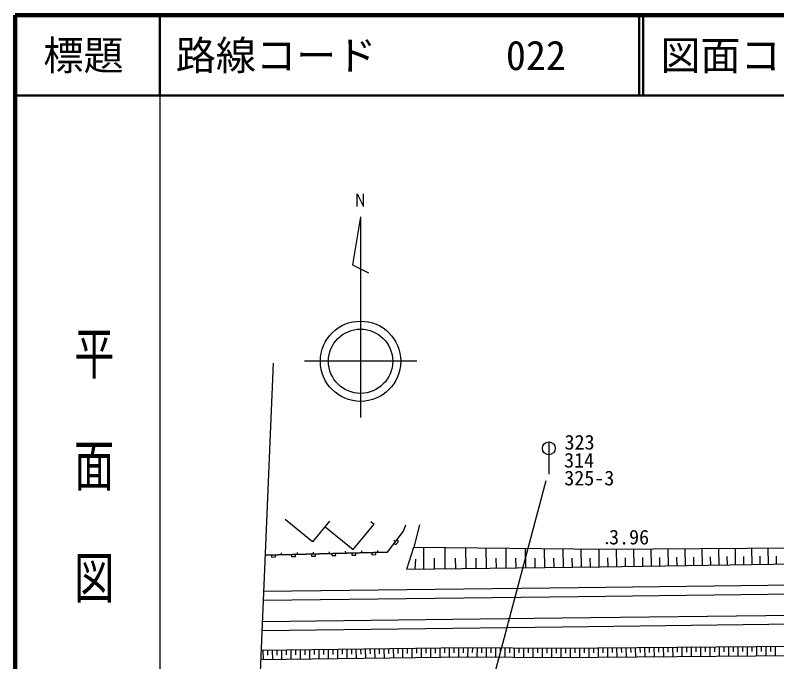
# Model space of a CAD drawing. Units: millimetres, scale not verified. Extents: x 40000 to 680000, y 20000 to 380000.
# Drawn here: x 40000 to 134890, y 299430 to 380000 of the extents above; entities that cross this region are included whole.
import ezdxf
from ezdxf.enums import TextEntityAlignment as Align

# ---------------------------------------------------------------- set-up
doc = ezdxf.new("R2010")
doc.units = ezdxf.units.MM
doc.header["$LTSCALE"] = 1000
for name, color, linetype, lineweight in [('M-BGD', 7, 'Continuous', 25), ('M-BMK-OTRS', 5, 'Continuous', 25), ('M-BMK-SRVR', 3, 'Continuous', 25), ('M-STR-STRC', 7, 'Continuous', 25), ('M-TTL', 2, 'Continuous', 140), ('M-TTL-BAND', 7, 'Continuous', 25), ('M-TTL-LINE', 7, 'Continuous', 50)]:
    doc.layers.add(name, color=color, linetype=linetype, lineweight=lineweight)
doc.layers.add('M-TTL-TXT', color=7, linetype='Continuous')
doc.styles.add('@ＭＳ ゴシック', font='')
doc.styles.add('ＭＳ ゴシック', font='')
doc.styles.get('@ＭＳ ゴシック').set_extended_font_data('@MS Gothic')
doc.styles.get('ＭＳ ゴシック').set_extended_font_data('MS Gothic')

msp = doc.modelspace()

# ---------------------------------------------------------------- linework, layer by layer
at = {"layer": 'M-BGD'}
for p, q in [((77037, 314367), (73620, 317145)), ((79149, 316964), (77037, 314367)), ((78596, 316284), (82121, 313418)), ((82121, 313418), (84715, 316596)), ((84326, 316912), (84715, 316596)), ((88396, 315696), (88691, 316511)), ((90391, 316489), (89676, 313729)), ((86385, 313070), (88396, 315696)), ((87391, 314383), (87192, 314535)), ((87239, 314184), (87437, 314032)), ((87437, 314032), (87741, 314429)), ((87741, 314429), (87543, 314581)), ((79177, 312900), (79171, 313150)), ((81177, 312947), (81171, 313197)), ((83176, 312995), (83170, 313244)), ((85176, 313042), (85170, 313291)), ((88804, 310977), (89676, 313729)), ((89676, 313729), (113571, 313461)), ((90932, 311002), (90899, 313715)), ((93584, 311033), (93552, 313685)), ((96178, 311063), (96146, 313656)), ((98713, 311093), (98682, 313628)), ((101192, 311121), (101161, 313600)), ((103615, 311150), (103584, 313573)), ((105984, 311177), (105954, 313546)), ((108300, 311204), (108270, 313520)), ((110565, 311231), (110534, 313495)), ((112778, 311257), (112748, 313470)), ((113571, 313461), (143318, 313682)), ((114960, 311289), (114930, 313471)), ((117124, 311322), (117094, 313487)), ((119272, 311355), (119242, 313503)), ((121403, 311388), (121373, 313519)), ((123518, 311420), (123488, 313535)), ((125617, 311452), (125586, 313550)), ((127699, 311484), (127668, 313566)), ((129765, 311515), (129734, 313581)), ((131815, 311546), (131784, 313596)), ((133849, 311577), (133818, 313611)), ((86385, 313070), (71116, 312711)), ((71116, 312711), (86385, 313070)), ((71180, 312712), (71174, 312962)), ((71929, 312730), (71935, 312480)), ((71935, 312480), (72435, 312492)), ((72435, 312492), (72429, 312742)), ((73179, 312759), (73173, 313009)), ((74429, 312789), (74435, 312539)), ((74435, 312539), (74934, 312551)), ((74934, 312551), (74929, 312801)), ((75178, 312806), (75173, 313056)), ((76928, 312848), (76934, 312598)), ((76934, 312598), (77434, 312609)), ((77178, 312853), (77172, 313103)), ((77434, 312609), (77428, 312859)), ((79427, 312906), (79433, 312656)), ((79433, 312656), (79933, 312668)), ((79933, 312668), (79927, 312918)), ((81927, 312965), (81932, 312715)), ((81932, 312715), (82432, 312727)), ((82432, 312727), (82426, 312977)), ((84426, 313024), (84432, 312774)), ((84432, 312774), (84932, 312786)), ((84932, 312786), (84926, 313036)), ((89820, 310989), (89906, 312206)), ((92258, 311017), (92242, 312344)), ((94881, 311048), (94865, 312345)), ((97445, 311078), (97430, 312345)), ((99953, 311107), (99937, 312346)), ((102404, 311136), (102388, 312347)), ((104800, 311164), (104784, 312348)), ((107142, 311191), (107127, 312349)), ((109432, 311218), (109417, 312350)), ((111671, 311244), (111657, 312350)), ((113869, 311273), (113854, 312364)), ((116042, 311306), (116027, 312388)), ((118198, 311339), (118183, 312413)), ((120338, 311371), (120323, 312437)), ((122461, 311404), (122446, 312461)), ((124567, 311436), (124552, 312485)), ((126658, 311468), (126642, 312509)), ((128732, 311499), (128716, 312532)), ((130790, 311531), (130774, 312556)), ((132832, 311562), (132816, 312579)), ((134858, 311593), (134842, 312602)), ((88804, 310977), (112891, 311258)), ((112891, 311258), (143084, 311718)), ((190217, 309611), (110176, 308635)), ((110176, 308635), (70925, 308191)), ((110188, 307565), (190229, 308541)), ((70880, 307121), (110188, 307565)), ((178865, 305719), (108129, 304859)), ((108129, 304859), (70766, 304416)), ((108142, 303789), (178877, 304649)), ((70721, 303345), (108142, 303789)), ((96271, 301150), (70615, 300814)), ((70861, 300817), (70876, 299657)), ((71441, 300825), (71449, 300245)), ((72021, 300832), (72036, 299673)), ((72601, 300840), (72608, 300260)), ((73181, 300848), (73196, 299688)), ((73761, 300855), (73768, 300275)), ((74341, 300863), (74356, 299703)), ((74921, 300870), (74928, 300290)), ((75501, 300878), (75516, 299718)), ((76081, 300886), (76088, 300306)), ((76661, 300893), (76676, 299733)), ((77240, 300901), (77248, 300321)), ((77820, 300908), (77836, 299748)), ((78400, 300916), (78408, 300336)), ((78980, 300924), (78996, 299764)), ((79560, 300931), (79568, 300351)), ((80140, 300939), (80155, 299779)), ((80720, 300946), (80728, 300366)), ((81300, 300954), (81315, 299794)), ((81880, 300962), (81888, 300382)), ((82460, 300969), (82475, 299809)), ((83040, 300977), (83048, 300397)), ((83620, 300984), (83635, 299824)), ((84200, 300992), (84207, 300412)), ((84780, 301000), (84795, 299840)), ((85360, 301007), (85367, 300427)), ((85940, 301015), (85955, 299855)), ((86520, 301022), (86527, 300442)), ((87100, 301030), (87115, 299870)), ((87680, 301038), (87687, 300458)), ((88260, 301045), (88275, 299885)), ((88839, 301053), (88847, 300473)), ((89419, 301060), (89435, 299900)), ((89999, 301068), (90007, 300488)), ((90579, 301075), (90595, 299916)), ((91159, 301083), (91167, 300503)), ((91739, 301091), (91754, 299931)), ((92319, 301098), (92327, 300518)), ((92899, 301106), (92914, 299946)), ((93479, 301113), (93487, 300534)), ((94059, 301121), (94074, 299961)), ((94639, 301129), (94647, 300549)), ((95219, 301136), (95234, 299976)), ((95799, 301144), (95806, 300564)), ((107681, 301095), (96271, 301150)), ((96379, 301150), (96373, 299990)), ((96959, 301147), (96956, 300567)), ((97539, 301144), (97533, 299984)), ((98119, 301141), (98116, 300561)), ((98699, 301138), (98693, 299978)), ((99279, 301136), (99276, 300556)), ((99859, 301133), (99853, 299973)), ((100439, 301130), (100436, 300550)), ((101019, 301127), (101013, 299967)), ((101599, 301124), (101596, 300544)), ((102179, 301122), (102173, 299962)), ((102759, 301119), (102756, 300539)), ((103339, 301116), (103333, 299956)), ((103919, 301113), (103916, 300533)), ((104499, 301110), (104493, 299950)), ((105079, 301108), (105076, 300528)), ((105659, 301105), (105653, 299945)), ((106239, 301102), (106236, 300522)), ((106819, 301099), (106813, 299939)), ((107399, 301096), (107396, 300516)), ((139094, 301343), (107681, 301095)), ((107979, 301097), (107988, 299937)), ((108559, 301102), (108563, 300522)), ((109139, 301107), (109148, 299946)), ((109719, 301111), (109723, 300531)), ((110299, 301116), (110308, 299955)), ((110879, 301120), (110884, 300540)), ((111459, 301125), (111468, 299965)), ((112039, 301130), (112044, 300549)), ((112620, 301134), (112629, 299974)), ((113200, 301139), (113205, 300559)), ((113780, 301144), (113790, 299983)), ((114361, 301148), (114365, 300568)), ((114941, 301153), (114951, 299992)), ((115522, 301157), (115526, 300577)), ((116102, 301162), (116112, 300001)), ((116683, 301167), (116688, 300586)), ((117264, 301171), (117273, 300010)), ((117844, 301176), (117849, 300595)), ((118425, 301181), (118434, 300019)), ((119006, 301185), (119010, 300604)), ((119586, 301190), (119596, 300028)), ((120167, 301194), (120172, 300614)), ((120748, 301199), (120757, 300037)), ((121329, 301204), (121334, 300623)), ((121910, 301208), (121919, 300046)), ((122491, 301213), (122496, 300632)), ((123072, 301218), (123081, 300055)), ((123653, 301222), (123658, 300641)), ((124234, 301227), (124244, 300064)), ((124816, 301231), (124820, 300650)), ((125397, 301236), (125406, 300074)), ((125978, 301241), (125983, 300659)), ((126559, 301245), (126569, 300083)), ((127141, 301250), (127145, 300669)), ((127722, 301255), (127731, 300092)), ((128303, 301259), (128308, 300678)), ((128885, 301264), (128894, 300101)), ((129466, 301269), (129471, 300687)), ((130048, 301273), (130057, 300110)), ((130630, 301278), (130634, 300696)), ((131211, 301282), (131221, 300119)), ((131793, 301287), (131798, 300705)), ((132375, 301292), (132384, 300128)), ((132956, 301296), (132961, 300715)), ((133538, 301301), (133548, 300137)), ((134120, 301306), (134125, 300724)), ((134702, 301310), (134711, 300146)), ((96276, 299990), (70566, 299653)), ((107683, 299935), (96276, 299990)), ((138838, 300181), (107683, 299935))]:
    msp.add_line(p, q, dxfattribs=at)
msp.add_circle((113746, 314201), 75, dxfattribs=at)
at = {"layer": 'M-BMK-OTRS'}
msp.add_line((72125, 336659), (70020, 286704), dxfattribs=at)
at = {"layer": 'M-BMK-SRVR'}
for p, q in [((82594, 356180), (82594, 357723)), ((82594, 357723), (83395, 356176)), ((83395, 356176), (83387, 357725)), ((83030, 354879), (82030, 348879)), ((83030, 354879), (83030, 329879)), ((82030, 348879), (84030, 347879)), ((90030, 336879), (76030, 336879))]:
    msp.add_line(p, q, dxfattribs=at)
for radius in [5000, 4000]:
    msp.add_circle((83030, 336879), radius, dxfattribs=at)
at = {"layer": 'M-STR-STRC'}
for p, q in [((106487, 326829), (106487, 322829)), ((97411, 289262), (106163, 322008))]:
    msp.add_line(p, q, dxfattribs=at)
msp.add_circle((106487, 326029), 800, dxfattribs=at)
at = {"layer": 'M-TTL'}
for p, q in [((40000, 380000), (40000, 20000)), ((680000, 380000), (40000, 380000))]:
    msp.add_line(p, q, dxfattribs=at)
at = {"layer": 'M-TTL-BAND'}
msp.add_line((58000, 370000), (58000, 20000), dxfattribs=at)
at = {"layer": 'M-TTL-LINE'}
for p, q in [((58000, 380000), (58000, 370000)), ((117750, 380000), (117750, 370000)), ((118250, 380000), (118250, 370000)), ((40000, 370000), (680000, 370000))]:
    msp.add_line(p, q, dxfattribs=at)

# ---------------------------------------------------------------- texts
at = {"layer": 'M-BGD', "style": 'ＭＳ ゴシック'}
msp.add_text('3.96', height=1833, dxfattribs=at).set_placement((113996, 313499), align=Align.BOTTOM_LEFT)
at = {"layer": 'M-STR-STRC', "style": 'ＭＳ ゴシック'}
for s, p in [('323', (108447, 325321)), ('314', (108392, 323073)), ('325-3', (108410, 320861))]:
    msp.add_text(s, height=1833, dxfattribs=at).set_placement(p, align=Align.BOTTOM_LEFT)
at = {"layer": 'M-TTL-BAND', "style": '@ＭＳ ゴシック', "width": 1.4}
msp.add_text('平  面  図', height=3666, rotation=270, dxfattribs=at).set_placement((49777, 306475), align=Align.MIDDLE_RIGHT)
at = {"layer": 'M-TTL-TXT', "style": 'ＭＳ ゴシック'}
msp.add_text('標題', height=3666, dxfattribs=at).set_placement((48500, 375000), align=Align.MIDDLE_CENTER)
for s, p in [('路線コード', (60000, 375000)), ('022', (101142, 375000)), ('022', (101142, 375000)), ('図面コード', (120380, 375000))]:
    msp.add_text(s, height=3666, dxfattribs=at).set_placement(p, align=Align.MIDDLE_LEFT)

doc.saveas('drawing.dxf')
